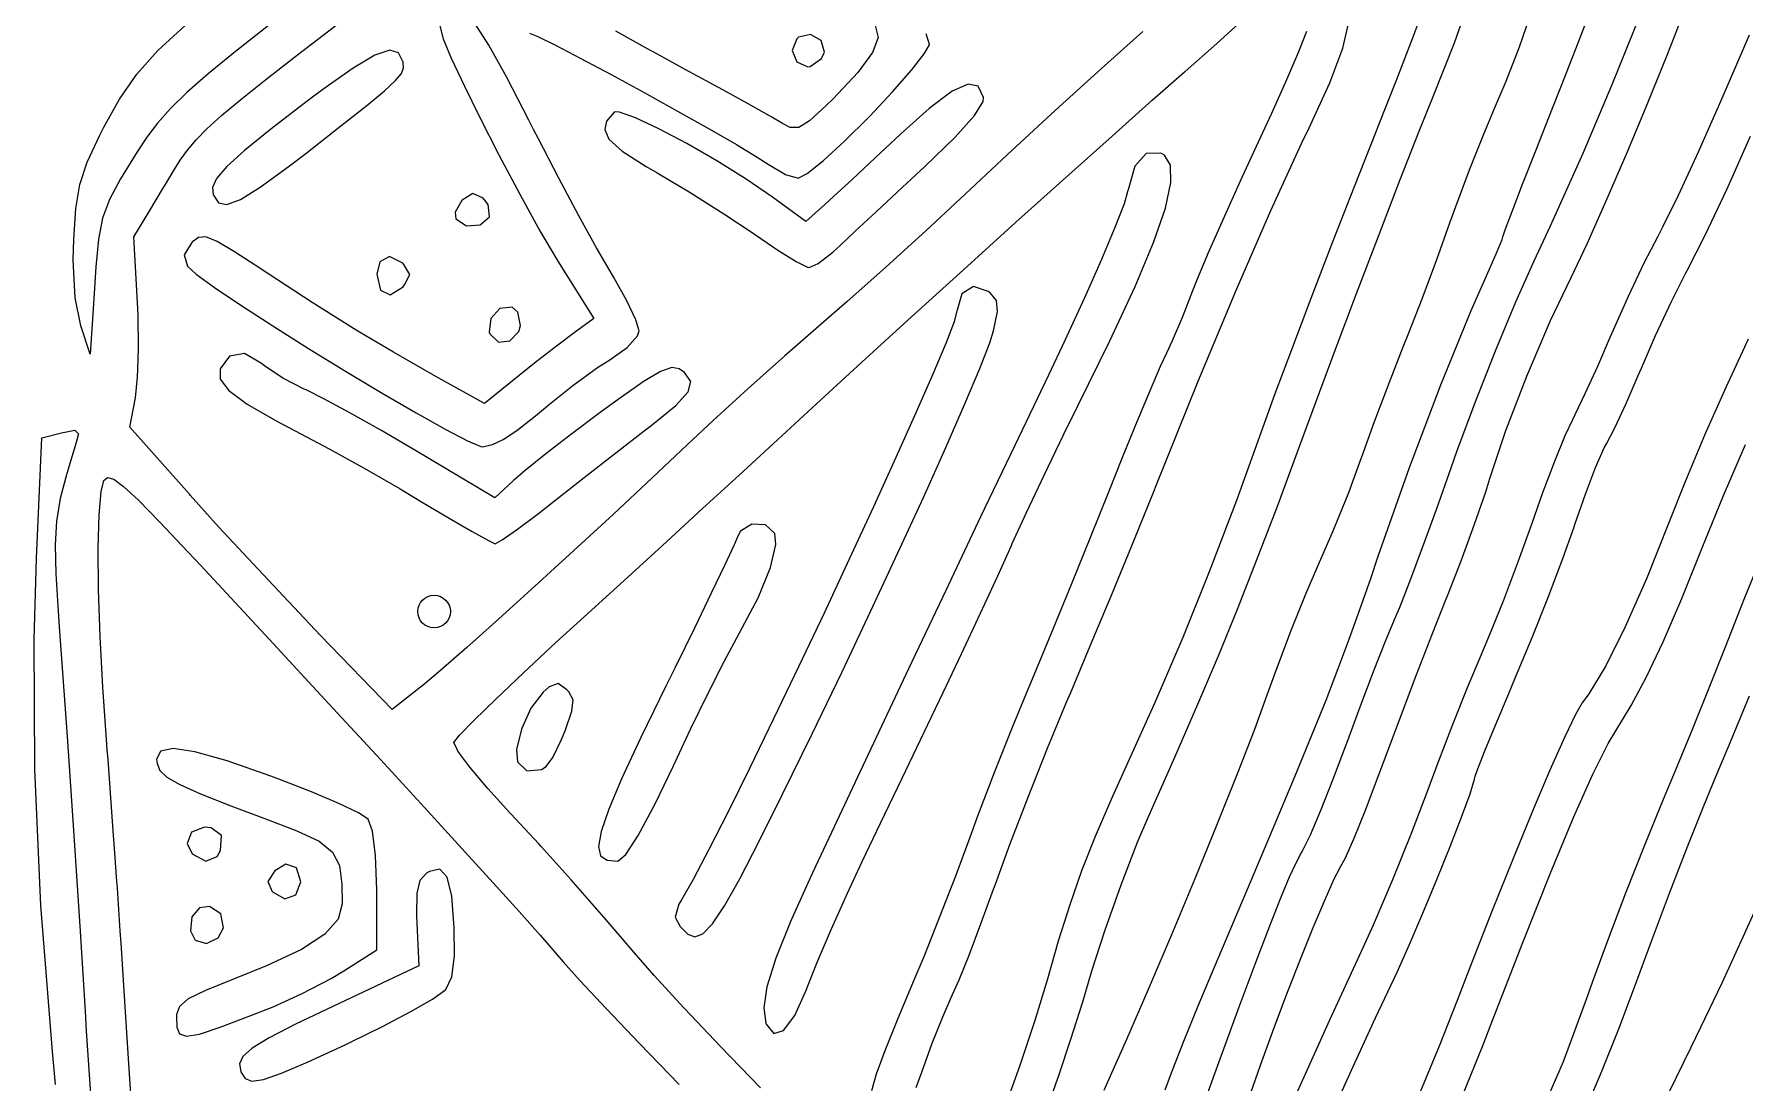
# Model space of a CAD drawing. Header units: inches. Extents: x -2.16 to 7.19, y -6.87 to -1.22.
# Drawn here: x 3.186 to 3.805, y -4.172 to -3.792 of the extents above; entities that cross this region are included whole.
import ezdxf

# ---------------------------------------------------------------- set-up
doc = ezdxf.new("R2010")
doc.units = ezdxf.units.IN
doc.header["$MEASUREMENT"] = 0
doc.layers.add('Front', color=13, linetype='CONTINUOUS', true_color=0xc83434)

msp = doc.modelspace()

# ---------------------------------------------------------------- linework, layer by layer
at = {"layer": 'Front', "linetype": 'CONTINUOUS'}
for p, q in [((3.7799, -3.7928), (3.78923, -3.76861)), ((3.69035, -3.77933), (3.68524, -3.79297)), ((3.70026, -3.79506), (3.70573, -3.77964)), ((3.74509, -3.79504), (3.75049, -3.78097)), ((3.27158, -3.78834), (3.25908, -3.79819)), ((3.2816, -3.79935), (3.29604, -3.78823)), ((3.35087, -3.7959), (3.34589, -3.7881)), ((3.61426, -3.79525), (3.6278, -3.78301)), ((3.65992, -3.79695), (3.66211, -3.78759)), ((3.72742, -3.78578), (3.7237, -3.79665)), ((3.76735, -3.78519), (3.75726, -3.8103)), ((3.23109, -3.79778), (3.24087, -3.78873)), ((3.33303, -3.78893), (3.33433, -3.79354)), ((3.33433, -3.79354), (3.33725, -3.80057)), ((3.36557, -3.79155), (3.36853, -3.79271)), ((3.36853, -3.79271), (3.375, -3.79591)), ((3.40938, -3.7978), (3.39677, -3.79082)), ((3.46225, -3.79355), (3.46065, -3.7978)), ((3.4629, -3.79299), (3.46225, -3.79355)), ((3.46728, -3.79203), (3.4629, -3.79299)), ((3.47114, -3.79418), (3.46728, -3.79203)), ((3.47229, -3.79839), (3.47114, -3.79418)), ((3.49168, -3.79306), (3.4897, -3.79857)), ((3.49065, -3.78875), (3.49168, -3.79306)), ((3.51025, -3.79562), (3.50908, -3.79178)), ((3.58757, -3.79094), (3.57254, -3.80438)), ((3.64673, -3.79088), (3.64387, -3.79826)), ((3.68524, -3.79297), (3.6792, -3.80864)), ((3.77729, -3.79949), (3.7799, -3.7928)), ((3.80692, -3.79224), (3.79706, -3.81516)), ((3.22346, -3.8064), (3.23109, -3.79778)), ((3.25908, -3.79819), (3.24922, -3.80629)), ((3.27006, -3.80835), (3.2816, -3.79935)), ((3.30962, -3.79948), (3.30169, -3.80417)), ((3.31496, -3.7977), (3.30962, -3.79948)), ((3.31819, -3.79863), (3.31496, -3.7977)), ((3.31976, -3.80208), (3.31819, -3.79863)), ((3.33725, -3.80057), (3.34203, -3.81075)), ((3.35723, -3.80741), (3.35087, -3.7959)), ((3.375, -3.79591), (3.38413, -3.80068)), ((3.38413, -3.80068), (3.39509, -3.80655)), ((3.41032, -3.79832), (3.40938, -3.7978)), ((3.42323, -3.80537), (3.41032, -3.79832)), ((3.46065, -3.7978), (3.46234, -3.8019)), ((3.46709, -3.80358), (3.47127, -3.8007)), ((3.47127, -3.8007), (3.47229, -3.79839)), ((3.4897, -3.79857), (3.48438, -3.8058)), ((3.50373, -3.80497), (3.50839, -3.79901)), ((3.50839, -3.79901), (3.51025, -3.79572)), ((3.51025, -3.79572), (3.51025, -3.79562)), ((3.60283, -3.80536), (3.61426, -3.79525)), ((3.64387, -3.79826), (3.63955, -3.80846)), ((3.65515, -3.80953), (3.65992, -3.79695)), ((3.69257, -3.81452), (3.70026, -3.79506)), ((3.7237, -3.79665), (3.71891, -3.80903)), ((3.739, -3.81051), (3.74509, -3.79504)), ((3.77033, -3.81676), (3.77729, -3.79949)), ((3.21719, -3.8154), (3.22346, -3.8064)), ((3.24922, -3.80629), (3.24155, -3.81304)), ((3.30169, -3.80417), (3.29072, -3.81195)), ((3.31705, -3.80872), (3.31916, -3.8061)), ((3.31916, -3.8061), (3.3199, -3.80411)), ((3.31979, -3.80224), (3.31976, -3.80208)), ((3.3199, -3.80411), (3.31979, -3.80224)), ((3.39509, -3.80655), (3.40703, -3.81307)), ((3.43548, -3.8121), (3.42323, -3.80537)), ((3.46234, -3.8019), (3.46627, -3.80367)), ((3.46627, -3.80367), (3.46709, -3.80358)), ((3.48438, -3.8058), (3.4754, -3.8153)), ((3.49692, -3.81278), (3.50373, -3.80497)), ((3.57254, -3.80438), (3.55594, -3.81948)), ((3.59094, -3.81581), (3.60262, -3.80554)), ((3.60262, -3.80554), (3.60283, -3.80536)), ((3.24155, -3.81304), (3.23559, -3.81884)), ((3.26102, -3.81558), (3.27006, -3.80835)), ((3.29072, -3.81195), (3.28504, -3.81622)), ((3.30665, -3.81774), (3.31305, -3.81243)), ((3.31305, -3.81243), (3.31705, -3.80872)), ((3.34203, -3.81075), (3.34732, -3.82155)), ((3.3653, -3.82305), (3.35723, -3.80741)), ((3.40703, -3.81307), (3.41913, -3.81977)), ((3.44575, -3.81779), (3.43548, -3.8121)), ((3.48865, -3.82163), (3.49692, -3.81278)), ((3.51851, -3.8126), (3.51024, -3.81881)), ((3.52429, -3.80997), (3.51851, -3.8126)), ((3.52794, -3.81077), (3.52429, -3.80997)), ((3.52981, -3.81485), (3.52794, -3.81077)), ((3.63955, -3.80846), (3.63412, -3.82064)), ((3.6477, -3.82579), (3.65515, -3.80953)), ((3.6792, -3.80864), (3.67247, -3.82569)), ((3.71891, -3.80903), (3.71492, -3.81839)), ((3.73553, -3.81928), (3.739, -3.81051)), ((3.75726, -3.8103), (3.7467, -3.83506)), ((3.2115, -3.82561), (3.21719, -3.8154)), ((3.23559, -3.81884), (3.23089, -3.82411)), ((3.25408, -3.82139), (3.26102, -3.81558)), ((3.28504, -3.81622), (3.2719, -3.82635)), ((3.29732, -3.82512), (3.30665, -3.81774)), ((3.45324, -3.82198), (3.44575, -3.81779)), ((3.4729, -3.81774), (3.4669, -3.82328)), ((3.4754, -3.8153), (3.4729, -3.81774)), ((3.51024, -3.81881), (3.49977, -3.82817)), ((3.5266, -3.82134), (3.52968, -3.81623)), ((3.52968, -3.81623), (3.52981, -3.81485)), ((3.55594, -3.81948), (3.53844, -3.83564)), ((3.57636, -3.82879), (3.59094, -3.81581)), ((3.68756, -3.827), (3.69257, -3.81452)), ((3.71492, -3.81839), (3.71064, -3.82844)), ((3.72982, -3.83376), (3.73553, -3.81928)), ((3.76278, -3.83481), (3.77033, -3.81676)), ((3.79706, -3.81516), (3.78845, -3.83464)), ((3.21008, -3.82842), (3.2115, -3.82561)), ((3.23089, -3.82411), (3.22699, -3.82925)), ((3.24882, -3.82613), (3.25408, -3.82139)), ((3.28455, -3.83506), (3.29732, -3.82512)), ((3.34732, -3.82155), (3.35442, -3.83554)), ((3.36703, -3.82642), (3.3653, -3.82305)), ((3.39337, -3.82335), (3.39275, -3.82642)), ((3.39627, -3.82004), (3.39337, -3.82335)), ((3.39811, -3.82013), (3.39627, -3.82004)), ((3.40389, -3.82218), (3.39811, -3.82013)), ((3.41232, -3.82615), (3.40389, -3.82218)), ((3.41913, -3.81977), (3.43054, -3.82621)), ((3.45713, -3.82424), (3.45324, -3.82198)), ((3.45989, -3.82569), (3.45713, -3.82424)), ((3.46301, -3.82574), (3.45989, -3.82569)), ((3.4669, -3.82328), (3.46301, -3.82574)), ((3.47957, -3.83067), (3.48815, -3.82215)), ((3.48815, -3.82215), (3.48865, -3.82163)), ((3.51961, -3.82917), (3.5266, -3.82134)), ((3.63412, -3.82064), (3.62929, -3.83106)), ((3.64496, -3.83151), (3.6477, -3.82579)), ((3.67247, -3.82569), (3.67171, -3.82761)), ((3.2055, -3.83824), (3.21008, -3.82842)), ((3.22699, -3.82925), (3.22351, -3.83453)), ((3.24177, -3.83386), (3.24485, -3.83017)), ((3.24485, -3.83017), (3.24882, -3.82613)), ((3.2719, -3.82635), (3.26238, -3.83407)), ((3.36876, -3.82981), (3.36703, -3.82642)), ((3.37618, -3.84406), (3.36876, -3.82981)), ((3.39275, -3.82642), (3.39424, -3.82995)), ((3.39424, -3.82995), (3.39905, -3.83428)), ((3.42245, -3.83152), (3.41232, -3.82615)), ((3.43332, -3.83779), (3.42245, -3.83152)), ((3.43054, -3.82621), (3.44044, -3.8319)), ((3.44044, -3.8319), (3.44797, -3.83641)), ((3.47193, -3.83763), (3.47957, -3.83067)), ((3.49977, -3.82817), (3.49068, -3.83666)), ((3.50861, -3.83982), (3.51961, -3.82917)), ((3.5596, -3.84379), (3.57636, -3.82879)), ((3.62929, -3.83106), (3.62274, -3.84518)), ((3.63384, -3.85575), (3.64496, -3.83151)), ((3.67171, -3.82761), (3.66397, -3.84714)), ((3.6807, -3.84448), (3.68756, -3.827)), ((3.71064, -3.82844), (3.70561, -3.84114)), ((3.79883, -3.84817), (3.80746, -3.82885)), ((3.20278, -3.8464), (3.2055, -3.83824)), ((3.22351, -3.83453), (3.21751, -3.84429)), ((3.23663, -3.84159), (3.23916, -3.83755)), ((3.23916, -3.83755), (3.24177, -3.83386)), ((3.26238, -3.83407), (3.25601, -3.83984)), ((3.27823, -3.83992), (3.28455, -3.83506)), ((3.35442, -3.83554), (3.36203, -3.84989)), ((3.39905, -3.83428), (3.40776, -3.83987)), ((3.444, -3.84444), (3.43332, -3.83779)), ((3.44797, -3.83641), (3.45232, -3.83925)), ((3.46604, -3.84233), (3.47193, -3.83763)), ((3.49068, -3.83666), (3.48226, -3.84448)), ((3.53844, -3.83564), (3.52145, -3.85155)), ((3.5887, -3.83513), (3.58462, -3.83974)), ((3.59397, -3.83494), (3.5887, -3.83513)), ((3.59531, -3.83566), (3.59397, -3.83494)), ((3.59755, -3.83931), (3.59531, -3.83566)), ((3.72493, -3.84627), (3.72982, -3.83376)), ((3.7467, -3.83506), (3.73487, -3.8614)), ((3.75523, -3.85227), (3.76278, -3.83481)), ((3.78845, -3.83464), (3.78124, -3.85031)), ((3.21751, -3.84429), (3.21351, -3.85175)), ((3.23377, -3.84634), (3.23663, -3.84159)), ((3.25232, -3.84413), (3.25084, -3.84741)), ((3.25601, -3.83984), (3.25232, -3.84413)), ((3.26811, -3.84729), (3.27823, -3.83992)), ((3.38344, -3.85765), (3.37618, -3.84406)), ((3.40776, -3.83987), (3.41169, -3.84213)), ((3.41169, -3.84213), (3.42331, -3.84899)), ((3.45353, -3.85095), (3.444, -3.84444)), ((3.45232, -3.83925), (3.45247, -3.83937)), ((3.45247, -3.83937), (3.45816, -3.84277)), ((3.45816, -3.84277), (3.46273, -3.84405)), ((3.46273, -3.84405), (3.46604, -3.84233)), ((3.50044, -3.84742), (3.50861, -3.83982)), ((3.54142, -3.86016), (3.5596, -3.84379)), ((3.58462, -3.83974), (3.58218, -3.84823)), ((3.59769, -3.84563), (3.59755, -3.83931)), ((3.70561, -3.84114), (3.70064, -3.8544)), ((3.20134, -3.85503), (3.20278, -3.8464)), ((3.22775, -3.85632), (3.23313, -3.84741)), ((3.23313, -3.84741), (3.23377, -3.84634)), ((3.25084, -3.84741), (3.2511, -3.85014)), ((3.2511, -3.85014), (3.25112, -3.8502)), ((3.25112, -3.8502), (3.25298, -3.85295)), ((3.26091, -3.85175), (3.26811, -3.84729)), ((3.34501, -3.84961), (3.34121, -3.85202)), ((3.34873, -3.85132), (3.34501, -3.84961)), ((3.36203, -3.84989), (3.36932, -3.86307)), ((3.42331, -3.84899), (3.43591, -3.85692)), ((3.48226, -3.84448), (3.47558, -3.85064)), ((3.49117, -3.85607), (3.50044, -3.84742)), ((3.58214, -3.84856), (3.58072, -3.85338)), ((3.58218, -3.84823), (3.58214, -3.84856)), ((3.59566, -3.85488), (3.59769, -3.84563)), ((3.62274, -3.84518), (3.61653, -3.85891)), ((3.66397, -3.84714), (3.65602, -3.86752)), ((3.67299, -3.86447), (3.6807, -3.84448)), ((3.72112, -3.85615), (3.72493, -3.84627)), ((3.78124, -3.85031), (3.7756, -3.86182)), ((3.79105, -3.8647), (3.79883, -3.84817)), ((3.20061, -3.86626), (3.20134, -3.85503)), ((3.21351, -3.85175), (3.21102, -3.8585)), ((3.22233, -3.8653), (3.22775, -3.85632)), ((3.25298, -3.85295), (3.25605, -3.85356)), ((3.25605, -3.85356), (3.26091, -3.85175)), ((3.34108, -3.85215), (3.33864, -3.85632)), ((3.33864, -3.85632), (3.33886, -3.85881)), ((3.34121, -3.85202), (3.34108, -3.85215)), ((3.35055, -3.85361), (3.34873, -3.85132)), ((3.35109, -3.85798), (3.35055, -3.85361)), ((3.46556, -3.85969), (3.45353, -3.85095)), ((3.47228, -3.85365), (3.46556, -3.85969)), ((3.47558, -3.85064), (3.47228, -3.85365)), ((3.48332, -3.86342), (3.49117, -3.85607)), ((3.52145, -3.85155), (3.50898, -3.86312)), ((3.58072, -3.85338), (3.57741, -3.86195)), ((3.59136, -3.86733), (3.59566, -3.85488)), ((3.62139, -3.88438), (3.63384, -3.85575)), ((3.70064, -3.8544), (3.69854, -3.8603)), ((3.71864, -3.86272), (3.72112, -3.85615)), ((3.74827, -3.86779), (3.75523, -3.85227)), ((3.21102, -3.8585), (3.20955, -3.86612)), ((3.33886, -3.85881), (3.34274, -3.86127)), ((3.34274, -3.86127), (3.34773, -3.86094)), ((3.34773, -3.86094), (3.35108, -3.858)), ((3.35108, -3.858), (3.35109, -3.85798)), ((3.38984, -3.86931), (3.38344, -3.85765)), ((3.43591, -3.85692), (3.44686, -3.86426)), ((3.52256, -3.87721), (3.54142, -3.86016)), ((3.57741, -3.86195), (3.57252, -3.87355)), ((3.61653, -3.85891), (3.61117, -3.87111)), ((3.69854, -3.8603), (3.69375, -3.87362)), ((3.71775, -3.86531), (3.71864, -3.86272)), ((3.73487, -3.8614), (3.72899, -3.87413)), ((3.7756, -3.86182), (3.77384, -3.86515)), ((3.20044, -3.87357), (3.20061, -3.86626)), ((3.20955, -3.86612), (3.20858, -3.8762)), ((3.22269, -3.87177), (3.22233, -3.8653)), ((3.24333, -3.8674), (3.24054, -3.87177)), ((3.24359, -3.86714), (3.24333, -3.8674)), ((3.24579, -3.86553), (3.24359, -3.86714)), ((3.24844, -3.86535), (3.24579, -3.86553)), ((3.25246, -3.86695), (3.24844, -3.86535)), ((3.25877, -3.87068), (3.25246, -3.86695)), ((3.36932, -3.86307), (3.37545, -3.87355)), ((3.44686, -3.86426), (3.44731, -3.86458)), ((3.44731, -3.86458), (3.4554, -3.87007)), ((3.47529, -3.87089), (3.47802, -3.86842)), ((3.47802, -3.86842), (3.48332, -3.86342)), ((3.50898, -3.86312), (3.49464, -3.87613)), ((3.58471, -3.88325), (3.59136, -3.86733)), ((3.65602, -3.86752), (3.64831, -3.88758)), ((3.66487, -3.8858), (3.67299, -3.86447)), ((3.71578, -3.87066), (3.71752, -3.86622)), ((3.71752, -3.86622), (3.71775, -3.86531)), ((3.74247, -3.87999), (3.74827, -3.86779)), ((3.77384, -3.86515), (3.76885, -3.87485)), ((3.78451, -3.87747), (3.79105, -3.8647)), ((3.20111, -3.8874), (3.20044, -3.87357)), ((3.22367, -3.88905), (3.22269, -3.87177)), ((3.24054, -3.87177), (3.24178, -3.8759)), ((3.26828, -3.87689), (3.25877, -3.87068)), ((3.31134, -3.87438), (3.31025, -3.87878)), ((3.31491, -3.87242), (3.31134, -3.87438)), ((3.31965, -3.87488), (3.31491, -3.87242)), ((3.32003, -3.87526), (3.31965, -3.87488)), ((3.32222, -3.87893), (3.32003, -3.87526)), ((3.37545, -3.87355), (3.37641, -3.8751)), ((3.37641, -3.8751), (3.38881, -3.89491)), ((3.39472, -3.87776), (3.38984, -3.86931)), ((3.4554, -3.87007), (3.46208, -3.87422)), ((3.46208, -3.87422), (3.46621, -3.87632)), ((3.46675, -3.87645), (3.47006, -3.87491)), ((3.47006, -3.87491), (3.47529, -3.87089)), ((3.57252, -3.87355), (3.56637, -3.88744)), ((3.61117, -3.87111), (3.60715, -3.88066)), ((3.69375, -3.87362), (3.68843, -3.88792)), ((3.71289, -3.8772), (3.71578, -3.87066)), ((3.72899, -3.87413), (3.7224, -3.88898)), ((3.76885, -3.87485), (3.7631, -3.88691)), ((3.20858, -3.8762), (3.20805, -3.88405)), ((3.24178, -3.8759), (3.2449, -3.87877)), ((3.2449, -3.87877), (3.25159, -3.88365)), ((3.26955, -3.87773), (3.26828, -3.87689)), ((3.27115, -3.87878), (3.26955, -3.87773)), ((3.28687, -3.88905), (3.27115, -3.87878)), ((3.31025, -3.87878), (3.31162, -3.88466)), ((3.32036, -3.88267), (3.32222, -3.87893)), ((3.39605, -3.88), (3.39472, -3.87776)), ((3.40074, -3.88848), (3.39605, -3.88)), ((3.46621, -3.87632), (3.46675, -3.87645)), ((3.49464, -3.87613), (3.48037, -3.88884)), ((3.50377, -3.89427), (3.52256, -3.87721)), ((3.60715, -3.88066), (3.6055, -3.88488)), ((3.70633, -3.89202), (3.71289, -3.8772)), ((3.73508, -3.89565), (3.74247, -3.87999)), ((3.7788, -3.88869), (3.78407, -3.87829)), ((3.78407, -3.87829), (3.78451, -3.87747)), ((3.20311, -3.89756), (3.20111, -3.8874)), ((3.20805, -3.88405), (3.2065, -3.9078)), ((3.25159, -3.88365), (3.2611, -3.89007)), ((3.31162, -3.88466), (3.3151, -3.8863)), ((3.3151, -3.8863), (3.31976, -3.88336)), ((3.31976, -3.88336), (3.32036, -3.88267)), ((3.52202, -3.88588), (3.52026, -3.89186)), ((3.5262, -3.88334), (3.52202, -3.88588)), ((3.53157, -3.88504), (3.5262, -3.88334)), ((3.53223, -3.88553), (3.53157, -3.88504)), ((3.53461, -3.88831), (3.53223, -3.88553)), ((3.56637, -3.88744), (3.55927, -3.90289)), ((3.57562, -3.9029), (3.58471, -3.88325)), ((3.6055, -3.88488), (3.60188, -3.89423)), ((3.60757, -3.91752), (3.62139, -3.88438)), ((3.64831, -3.88758), (3.64126, -3.90617)), ((3.65679, -3.90729), (3.66487, -3.8858)), ((3.7631, -3.88691), (3.75767, -3.89906)), ((3.22389, -3.89377), (3.22367, -3.88905)), ((3.22406, -3.90561), (3.22389, -3.89377)), ((3.2611, -3.89007), (3.27268, -3.89756)), ((3.3019, -3.8985), (3.28687, -3.88905)), ((3.35485, -3.89121), (3.35157, -3.89482)), ((3.35932, -3.89076), (3.35485, -3.89121)), ((3.36136, -3.89263), (3.35932, -3.89076)), ((3.36226, -3.89746), (3.36136, -3.89263)), ((3.40402, -3.89539), (3.40074, -3.88848)), ((3.48037, -3.88884), (3.47013, -3.89777)), ((3.52025, -3.89215), (3.51919, -3.89606)), ((3.52026, -3.89186), (3.52025, -3.89215)), ((3.53349, -3.89937), (3.53496, -3.89234)), ((3.53496, -3.89234), (3.53461, -3.88831)), ((3.68843, -3.88792), (3.68344, -3.90083)), ((3.69534, -3.91887), (3.70633, -3.89202)), ((3.7224, -3.88898), (3.71504, -3.90669)), ((3.77303, -3.90103), (3.7788, -3.88869)), ((3.2065, -3.9078), (3.20311, -3.89756)), ((3.27268, -3.89756), (3.28556, -3.90568)), ((3.30401, -3.89976), (3.3019, -3.8985)), ((3.31626, -3.9071), (3.30401, -3.89976)), ((3.35157, -3.89482), (3.351, -3.89976)), ((3.351, -3.89976), (3.35122, -3.90045)), ((3.35841, -3.90297), (3.36165, -3.89958)), ((3.36165, -3.89958), (3.36226, -3.89746)), ((3.38165, -3.9001), (3.37579, -3.90452)), ((3.38881, -3.89491), (3.38165, -3.9001)), ((3.40525, -3.89939), (3.40402, -3.89539)), ((3.40465, -3.90113), (3.40525, -3.89939)), ((3.47013, -3.89777), (3.45794, -3.90842)), ((3.4858, -3.91067), (3.50377, -3.89427)), ((3.51919, -3.89606), (3.51619, -3.90388)), ((3.5321, -3.90373), (3.53349, -3.89937)), ((3.60188, -3.89423), (3.59818, -3.90293)), ((3.72649, -3.91573), (3.73508, -3.89565)), ((3.75767, -3.89906), (3.75661, -3.90155)), ((3.22382, -3.91313), (3.22406, -3.90561)), ((3.28556, -3.90568), (3.29899, -3.91394)), ((3.35122, -3.90045), (3.35428, -3.90343)), ((3.35428, -3.90343), (3.35841, -3.90297)), ((3.37579, -3.90452), (3.368, -3.91059)), ((3.39463, -3.90981), (3.40083, -3.90538)), ((3.40083, -3.90538), (3.40465, -3.90113)), ((3.51619, -3.90388), (3.5115, -3.91507)), ((3.5285, -3.91301), (3.5321, -3.90373)), ((3.55927, -3.90289), (3.55335, -3.91539)), ((3.564, -3.92655), (3.57562, -3.9029)), ((3.59818, -3.90293), (3.59606, -3.90738)), ((3.64126, -3.90617), (3.63533, -3.92214)), ((3.68165, -3.9053), (3.67663, -3.91801)), ((3.68344, -3.90083), (3.68165, -3.9053)), ((3.75661, -3.90155), (3.75202, -3.9122)), ((3.76794, -3.9128), (3.77303, -3.90103)), ((3.80525, -3.9053), (3.79847, -3.91985)), ((3.80664, -3.90241), (3.80525, -3.9053)), ((3.25695, -3.90852), (3.25353, -3.91313)), ((3.26238, -3.90758), (3.25695, -3.90852)), ((3.26854, -3.91111), (3.26238, -3.90758)), ((3.26962, -3.91205), (3.26854, -3.91111)), ((3.27626, -3.91653), (3.26962, -3.91205)), ((3.3316, -3.91585), (3.31626, -3.9071)), ((3.368, -3.91059), (3.36185, -3.9155)), ((3.3902, -3.91262), (3.39463, -3.90981)), ((3.45794, -3.90842), (3.44468, -3.92026)), ((3.46937, -3.92573), (3.4858, -3.91067)), ((3.59382, -3.91224), (3.59013, -3.92083)), ((3.59606, -3.90738), (3.59382, -3.91224)), ((3.64919, -3.9278), (3.65679, -3.90729)), ((3.71504, -3.90669), (3.70766, -3.92539)), ((3.75202, -3.9122), (3.74753, -3.92215)), ((3.22295, -3.92354), (3.22373, -3.91614)), ((3.22373, -3.91614), (3.22382, -3.91313)), ((3.25353, -3.91313), (3.25357, -3.91679)), ((3.25357, -3.91679), (3.25671, -3.92094)), ((3.28404, -3.92046), (3.27626, -3.91653)), ((3.29899, -3.91394), (3.31222, -3.92189)), ((3.3492, -3.9257), (3.3316, -3.91585)), ((3.36185, -3.9155), (3.3492, -3.9257)), ((3.38117, -3.9191), (3.3902, -3.91262)), ((3.40669, -3.9178), (3.39759, -3.92415)), ((3.41297, -3.91409), (3.40669, -3.9178)), ((3.41709, -3.91265), (3.41297, -3.91409)), ((3.4197, -3.91313), (3.41709, -3.91265)), ((3.42163, -3.91448), (3.4197, -3.91313)), ((3.42396, -3.91765), (3.42163, -3.91448)), ((3.42302, -3.92138), (3.42396, -3.91765)), ((3.5115, -3.91507), (3.5054, -3.92904)), ((3.52312, -3.92581), (3.5285, -3.91301)), ((3.55335, -3.91539), (3.54107, -3.94105)), ((3.59232, -3.9553), (3.60757, -3.91752)), ((3.67663, -3.91801), (3.67125, -3.93228)), ((3.7189, -3.93543), (3.72649, -3.91573)), ((3.76243, -3.92562), (3.76683, -3.91547)), ((3.76683, -3.91547), (3.76794, -3.9128)), ((3.22088, -3.93428), (3.22295, -3.92354)), ((3.25671, -3.92094), (3.26339, -3.92591)), ((3.2847, -3.92074), (3.28404, -3.92046)), ((3.29115, -3.92393), (3.2847, -3.92074)), ((3.30053, -3.929), (3.29115, -3.92393)), ((3.31222, -3.92189), (3.32448, -3.92906)), ((3.37275, -3.92591), (3.38117, -3.9191)), ((3.39759, -3.92415), (3.3911, -3.92892)), ((3.41847, -3.92637), (3.42302, -3.92138)), ((3.44468, -3.92026), (3.43205, -3.93177)), ((3.59013, -3.92083), (3.58538, -3.93224)), ((3.63533, -3.92214), (3.63191, -3.93161)), ((3.684, -3.94887), (3.69534, -3.91887)), ((3.74753, -3.92215), (3.7439, -3.92974)), ((3.79847, -3.91985), (3.79095, -3.93692)), ((3.26339, -3.92591), (3.27404, -3.93207)), ((3.31169, -3.9353), (3.30053, -3.929)), ((3.32448, -3.92906), (3.33502, -3.93499)), ((3.36091, -3.93544), (3.36771, -3.93017)), ((3.36771, -3.93017), (3.37275, -3.92591)), ((3.3911, -3.92892), (3.38084, -3.93666)), ((3.41, -3.9333), (3.41847, -3.92637)), ((3.45525, -3.93879), (3.46937, -3.92573)), ((3.5054, -3.92904), (3.49815, -3.94524)), ((3.51623, -3.94157), (3.52312, -3.92581)), ((3.5588, -3.93705), (3.564, -3.92655)), ((3.64437, -3.94089), (3.64919, -3.9278)), ((3.70766, -3.92539), (3.70103, -3.94318)), ((3.7439, -3.92974), (3.74296, -3.93155)), ((3.75833, -3.93445), (3.76243, -3.92562)), ((3.189, -3.93814), (3.19613, -3.93624)), ((3.19613, -3.93624), (3.20101, -3.93529)), ((3.20101, -3.93529), (3.20229, -3.93667)), ((3.20229, -3.93667), (3.20153, -3.93982)), ((3.24244, -3.95852), (3.22088, -3.93428)), ((3.27404, -3.93207), (3.28275, -3.9366)), ((3.28275, -3.9366), (3.29305, -3.94204)), ((3.32347, -3.9422), (3.31169, -3.9353)), ((3.33502, -3.93499), (3.34309, -3.93922)), ((3.35604, -3.93866), (3.36091, -3.93544)), ((3.38084, -3.93666), (3.37144, -3.94393)), ((3.39682, -3.94351), (3.40703, -3.93558)), ((3.40703, -3.93558), (3.41, -3.9333)), ((3.43205, -3.93177), (3.42275, -3.94046)), ((3.55187, -3.95141), (3.5588, -3.93705)), ((3.58538, -3.93224), (3.57996, -3.94554)), ((3.63191, -3.93161), (3.62136, -3.96082)), ((3.67125, -3.93228), (3.66665, -3.94506)), ((3.71311, -3.9528), (3.7189, -3.93543)), ((3.74296, -3.93155), (3.74027, -3.9374)), ((3.7553, -3.9403), (3.75833, -3.93445)), ((3.79095, -3.93692), (3.78363, -3.95432)), ((3.18714, -3.98172), (3.189, -3.93814)), ((3.20153, -3.93982), (3.19808, -3.95106)), ((3.29305, -3.94204), (3.30568, -3.94907)), ((3.35294, -3.9598), (3.32347, -3.9422)), ((3.34309, -3.93922), (3.34793, -3.94127)), ((3.34793, -3.94127), (3.34854, -3.9414)), ((3.34854, -3.9414), (3.35213, -3.94045)), ((3.35213, -3.94045), (3.35604, -3.93866)), ((3.42275, -3.94046), (3.40983, -3.95266)), ((3.44143, -3.95157), (3.45227, -3.94156)), ((3.45227, -3.94156), (3.45525, -3.93879)), ((3.50808, -3.95973), (3.51623, -3.94157)), ((3.54107, -3.94105), (3.52881, -3.96675)), ((3.63607, -3.9632), (3.64437, -3.94089)), ((3.70103, -3.94318), (3.69892, -3.94913)), ((3.74027, -3.9374), (3.73651, -3.94667)), ((3.75138, -3.94878), (3.75452, -3.94174)), ((3.75452, -3.94174), (3.7553, -3.9403)), ((3.79769, -3.95896), (3.80558, -3.94048)), ((3.30568, -3.94907), (3.31875, -3.95661)), ((3.37144, -3.94393), (3.36398, -3.94989)), ((3.38535, -3.95247), (3.39682, -3.94351)), ((3.49815, -3.94524), (3.49001, -3.9631)), ((3.57996, -3.94554), (3.57505, -3.9578)), ((3.66657, -3.9453), (3.66189, -3.95797)), ((3.66665, -3.94506), (3.66657, -3.9453)), ((3.67272, -3.98097), (3.684, -3.94887)), ((3.69892, -3.94913), (3.69374, -3.9638)), ((3.73651, -3.94667), (3.73221, -3.95804)), ((3.74766, -3.95843), (3.75138, -3.94878)), ((3.19808, -3.95106), (3.19573, -3.96008)), ((3.2105, -3.9575), (3.21154, -3.95354)), ((3.21154, -3.95354), (3.21286, -3.9525)), ((3.21286, -3.9525), (3.21508, -3.95308)), ((3.21508, -3.95308), (3.21866, -3.95567)), ((3.21866, -3.95567), (3.22405, -3.96066)), ((3.35972, -3.95352), (3.35294, -3.9598)), ((3.36398, -3.94989), (3.35972, -3.95352)), ((3.3746, -3.96092), (3.38535, -3.95247)), ((3.40983, -3.95266), (3.39588, -3.96567)), ((3.4282, -3.96373), (3.44143, -3.95157)), ((3.54538, -3.96516), (3.55187, -3.95141)), ((3.59144, -3.95749), (3.59232, -3.9553)), ((3.71159, -3.95764), (3.71311, -3.9528)), ((3.78363, -3.95432), (3.77778, -3.96905)), ((3.19573, -3.96008), (3.19437, -3.96822)), ((3.20975, -3.96599), (3.2105, -3.9575)), ((3.22405, -3.96066), (3.23169, -3.96846)), ((3.24274, -3.95886), (3.24244, -3.95852)), ((3.25315, -3.97038), (3.24274, -3.95886)), ((3.31875, -3.95661), (3.3265, -3.96123)), ((3.3265, -3.96123), (3.33645, -3.96719)), ((3.3688, -3.96544), (3.3746, -3.96092)), ((3.4989, -3.97973), (3.50808, -3.95973)), ((3.57505, -3.9578), (3.56858, -3.97396)), ((3.58444, -3.97482), (3.59144, -3.95749)), ((3.62136, -3.96082), (3.61157, -3.98662)), ((3.66189, -3.95797), (3.65627, -3.97191)), ((3.70757, -3.96939), (3.71159, -3.95764)), ((3.73221, -3.95804), (3.72829, -3.96905)), ((3.744, -3.96905), (3.74766, -3.95843)), ((3.79102, -3.9753), (3.79769, -3.95896)), ((3.19437, -3.96822), (3.19387, -3.97684)), ((3.20945, -3.97806), (3.20975, -3.96599)), ((3.33645, -3.96719), (3.34482, -3.97206)), ((3.36121, -3.97115), (3.3688, -3.96544)), ((3.39588, -3.96567), (3.38156, -3.9789)), ((3.41357, -3.97714), (3.4282, -3.96373)), ((3.49001, -3.9631), (3.48125, -3.98206)), ((3.52881, -3.96675), (3.51618, -3.99336)), ((3.54026, -3.97639), (3.54538, -3.96516)), ((3.6287, -3.98255), (3.63607, -3.9632)), ((3.69374, -3.9638), (3.68862, -3.9779)), ((3.23169, -3.96846), (3.24204, -3.97946)), ((3.2655, -3.98377), (3.25315, -3.97038)), ((3.34482, -3.97206), (3.3507, -3.97532)), ((3.35569, -3.97504), (3.36121, -3.97115)), ((3.44111, -3.97342), (3.43961, -3.97687)), ((3.44191, -3.97191), (3.44111, -3.97342)), ((3.44603, -3.9694), (3.44191, -3.97191)), ((3.45096, -3.96962), (3.44603, -3.9694)), ((3.45431, -3.97269), (3.45096, -3.96962)), ((3.45466, -3.97669), (3.45431, -3.97269)), ((3.56858, -3.97396), (3.56171, -3.99092)), ((3.65627, -3.97191), (3.65098, -3.98405)), ((3.7027, -3.98262), (3.70757, -3.96939)), ((3.72829, -3.96905), (3.72335, -3.98281)), ((3.73952, -3.98179), (3.74345, -3.97071)), ((3.74345, -3.97071), (3.744, -3.96905)), ((3.77778, -3.96905), (3.76974, -3.98912)), ((3.19387, -3.97684), (3.1941, -3.98728)), ((3.20957, -3.99298), (3.20945, -3.97806)), ((3.24204, -3.97946), (3.24654, -3.98431)), ((3.3507, -3.97532), (3.35315, -3.97646)), ((3.35315, -3.97646), (3.35569, -3.97504)), ((3.38156, -3.9789), (3.36751, -3.99176)), ((3.39851, -3.9909), (3.41357, -3.97714)), ((3.43961, -3.97687), (3.43623, -3.98409)), ((3.45272, -3.98502), (3.45466, -3.97669)), ((3.48897, -4.00103), (3.4989, -3.97973)), ((3.53501, -3.98802), (3.53995, -3.9771)), ((3.53995, -3.9771), (3.54026, -3.97639)), ((3.57649, -3.99421), (3.58444, -3.97482)), ((3.68862, -3.9779), (3.68399, -3.99029)), ((3.78255, -3.99628), (3.79044, -3.97675)), ((3.79044, -3.97675), (3.79102, -3.9753)), ((3.18629, -4.01111), (3.18714, -3.98172)), ((3.24654, -3.98431), (3.2713, -4.01105)), ((3.27827, -3.9974), (3.2655, -3.98377)), ((3.43623, -3.98409), (3.43132, -3.99437)), ((3.44826, -3.99597), (3.45272, -3.98502)), ((3.48125, -3.98206), (3.47213, -4.00154)), ((3.61157, -3.98662), (3.60197, -4.01042)), ((3.62178, -4.00012), (3.6287, -3.98255)), ((3.65098, -3.98405), (3.64648, -3.99442)), ((3.66999, -3.98899), (3.67272, -3.98097)), ((3.69773, -3.9953), (3.7027, -3.98262)), ((3.72335, -3.98281), (3.71789, -3.99723)), ((3.7343, -3.99554), (3.73952, -3.98179)), ((3.81016, -3.98395), (3.8052, -3.99602)), ((3.1941, -3.98728), (3.19493, -4.00088)), ((3.21011, -4.00999), (3.20957, -3.99298)), ((3.36751, -3.99176), (3.35439, -4.00365)), ((3.384, -4.00411), (3.39851, -3.9909)), ((3.52872, -4.00163), (3.53501, -3.98802)), ((3.56171, -3.99092), (3.55507, -4.00715)), ((3.66607, -4.0003), (3.66999, -3.98899)), ((3.68399, -3.99029), (3.68026, -3.99984)), ((3.76974, -3.98912), (3.76206, -4.00653)), ((3.28993, -4.00963), (3.27827, -3.9974)), ((3.43132, -3.99437), (3.4252, -4.00701)), ((3.44157, -4.00875), (3.44826, -3.99597)), ((3.51618, -3.99336), (3.50276, -4.02173)), ((3.56851, -4.01344), (3.57649, -3.99421)), ((3.64648, -3.99442), (3.64118, -4.00761)), ((3.69232, -4.00892), (3.69727, -3.99643)), ((3.69727, -3.99643), (3.69773, -3.9953)), ((3.71789, -3.99723), (3.71266, -4.01033)), ((3.7284, -4.01039), (3.7343, -3.99554)), ((3.77581, -4.01195), (3.78255, -3.99628)), ((3.8052, -3.99602), (3.80257, -4.0028)), ((3.19493, -4.00088), (3.19534, -4.00655)), ((3.35439, -4.00365), (3.34283, -4.014)), ((3.3751, -4.01225), (3.384, -4.00411)), ((3.47213, -4.00154), (3.46292, -4.021)), ((3.47853, -4.02306), (3.48897, -4.00103)), ((3.52187, -4.01628), (3.52872, -4.00163)), ((3.61485, -4.01706), (3.62178, -4.00012)), ((3.66224, -4.01097), (3.66607, -4.0003)), ((3.6785, -4.00405), (3.67526, -4.01181)), ((3.68026, -3.99984), (3.6785, -4.00405)), ((3.80257, -4.0028), (3.79828, -4.01387)), ((3.18654, -4.05807), (3.18629, -4.01111)), ((3.19534, -4.00655), (3.19819, -4.04629)), ((3.21107, -4.02837), (3.21011, -4.00999)), ((3.2713, -4.01105), (3.2929, -4.0344)), ((3.31585, -4.03649), (3.28993, -4.00963)), ((3.4252, -4.00701), (3.41824, -4.02129)), ((3.43602, -4.01912), (3.44055, -4.01056)), ((3.44055, -4.01056), (3.44157, -4.00875)), ((3.55507, -4.00715), (3.54927, -4.02115)), ((3.60197, -4.01042), (3.59199, -4.03366)), ((3.64118, -4.00761), (3.63584, -4.0217)), ((3.65825, -4.02168), (3.66224, -4.01097)), ((3.68645, -4.02411), (3.69232, -4.00892)), ((3.71266, -4.01033), (3.7095, -4.0178)), ((3.72244, -4.02473), (3.7284, -4.01039)), ((3.76206, -4.00653), (3.75502, -4.02064)), ((3.34283, -4.014), (3.33349, -4.02221)), ((3.36338, -4.02314), (3.3751, -4.01225)), ((3.51521, -4.0303), (3.52187, -4.01628)), ((3.56141, -4.0303), (3.56851, -4.01344)), ((3.60744, -4.03454), (3.61485, -4.01706)), ((3.67526, -4.01181), (3.67091, -4.02283)), ((3.76985, -4.0246), (3.77581, -4.01195)), ((3.79828, -4.01387), (3.79262, -4.0281)), ((3.33349, -4.02221), (3.327, -4.02769)), ((3.35331, -4.0327), (3.36338, -4.02314)), ((3.41824, -4.02129), (3.41494, -4.02801)), ((3.43024, -4.03058), (3.43602, -4.01912)), ((3.46292, -4.021), (3.45388, -4.03986)), ((3.46783, -4.04528), (3.47853, -4.02306)), ((3.50276, -4.02173), (3.48814, -4.05273)), ((3.54927, -4.02115), (3.54648, -4.0278)), ((3.63584, -4.0217), (3.63238, -4.03132)), ((3.65383, -4.03305), (3.65825, -4.02168)), ((3.67091, -4.02283), (3.66603, -4.03565)), ((3.7095, -4.0178), (3.7049, -4.02868)), ((3.75502, -4.02064), (3.74894, -4.03085)), ((3.21244, -4.04737), (3.21107, -4.02837)), ((3.32612, -4.02839), (3.31585, -4.03649)), ((3.327, -4.02769), (3.32612, -4.02839)), ((3.37043, -4.03014), (3.36603, -4.03593)), ((3.37263, -4.02827), (3.37043, -4.03014)), ((3.37588, -4.02706), (3.37263, -4.02827)), ((3.37909, -4.02931), (3.37588, -4.02706)), ((3.3798, -4.03006), (3.37909, -4.02931)), ((3.38134, -4.03296), (3.3798, -4.03006)), ((3.41494, -4.02801), (3.40587, -4.04666)), ((3.54648, -4.0278), (3.54044, -4.04242)), ((3.68036, -4.04017), (3.68645, -4.02411)), ((3.7049, -4.02868), (3.69944, -4.04232)), ((3.71991, -4.03069), (3.72244, -4.02473)), ((3.76425, -4.03505), (3.76985, -4.0246)), ((3.79262, -4.0281), (3.78617, -4.04402)), ((3.2929, -4.0344), (3.31156, -4.05463)), ((3.34541, -4.04042), (3.35331, -4.0327)), ((3.36603, -4.03593), (3.36259, -4.04358)), ((3.38092, -4.0371), (3.38134, -4.03296)), ((3.42386, -4.04365), (3.43024, -4.03058)), ((3.50835, -4.04463), (3.51521, -4.0303)), ((3.55305, -4.05048), (3.5599, -4.03386)), ((3.5599, -4.03386), (3.56141, -4.0303)), ((3.59199, -4.03366), (3.58423, -4.05087)), ((3.59907, -4.05372), (3.60744, -4.03454)), ((3.63238, -4.03132), (3.62787, -4.04366)), ((3.64873, -4.04576), (3.65383, -4.03305)), ((3.66603, -4.03565), (3.66117, -4.04881)), ((3.71511, -4.04213), (3.71991, -4.03069)), ((3.74656, -4.03405), (3.74407, -4.0383)), ((3.74894, -4.03085), (3.74656, -4.03405)), ((3.75865, -4.04414), (3.76425, -4.03505)), ((3.80023, -4.04816), (3.80705, -4.03153)), ((3.34019, -4.04581), (3.34541, -4.04042)), ((3.37848, -4.04414), (3.38092, -4.0371)), ((3.45388, -4.03986), (3.44528, -4.05755)), ((3.54044, -4.04242), (3.53385, -4.05905)), ((3.67474, -4.0553), (3.68036, -4.04017)), ((3.69944, -4.04232), (3.6939, -4.05672)), ((3.71125, -4.05149), (3.71511, -4.04213)), ((3.74407, -4.0383), (3.74007, -4.04664)), ((3.19819, -4.04629), (3.20066, -4.08207)), ((3.21274, -4.05109), (3.21244, -4.04737)), ((3.33817, -4.04843), (3.33818, -4.04837)), ((3.33936, -4.051), (3.33817, -4.04843)), ((3.33818, -4.04837), (3.34019, -4.04581)), ((3.36259, -4.04358), (3.36085, -4.051)), ((3.37398, -4.05385), (3.37705, -4.04763)), ((3.37705, -4.04763), (3.37848, -4.04414)), ((3.40587, -4.04666), (3.39901, -4.06135)), ((3.41749, -4.05706), (3.42386, -4.04365)), ((3.45713, -4.06713), (3.46783, -4.04528)), ((3.50037, -4.06131), (3.50835, -4.04463)), ((3.62787, -4.04366), (3.62175, -4.05953)), ((3.64269, -4.06044), (3.64873, -4.04576)), ((3.74007, -4.04664), (3.73481, -4.05849)), ((3.75589, -4.04883), (3.75865, -4.04414)), ((3.78617, -4.04402), (3.77953, -4.06019)), ((3.79408, -4.0628), (3.80023, -4.04816)), ((3.213, -4.05454), (3.21274, -4.05109)), ((3.2138, -4.06495), (3.213, -4.05454)), ((3.23203, -4.05156), (3.2306, -4.05454)), ((3.2306, -4.05454), (3.23075, -4.05605)), ((3.23652, -4.05063), (3.23203, -4.05156)), ((3.24442, -4.05181), (3.23652, -4.05063)), ((3.2561, -4.05512), (3.24442, -4.05181)), ((3.31156, -4.05463), (3.32753, -4.07201)), ((3.33962, -4.05156), (3.33936, -4.051)), ((3.34392, -4.0574), (3.33962, -4.05156)), ((3.36085, -4.051), (3.3612, -4.0554)), ((3.3716, -4.05713), (3.37398, -4.05385)), ((3.48814, -4.05273), (3.47192, -4.0872)), ((3.54598, -4.06827), (3.55305, -4.05048)), ((3.58423, -4.05087), (3.5764, -4.0682)), ((3.58928, -4.07577), (3.59907, -4.05372)), ((3.66109, -4.04905), (3.65644, -4.06147)), ((3.66117, -4.04881), (3.66109, -4.04905)), ((3.70869, -4.05794), (3.71125, -4.05149)), ((3.75039, -4.0599), (3.75589, -4.04883)), ((3.18874, -4.10744), (3.18654, -4.05807)), ((3.23075, -4.05605), (3.23178, -4.05851)), ((3.23178, -4.05851), (3.23429, -4.06093)), ((3.23429, -4.06093), (3.23896, -4.06364)), ((3.27191, -4.06061), (3.2561, -4.05512)), ((3.27485, -4.0617), (3.27191, -4.06061)), ((3.35042, -4.06513), (3.34392, -4.0574)), ((3.3612, -4.0554), (3.36463, -4.05867)), ((3.36463, -4.05867), (3.36985, -4.05815)), ((3.36985, -4.05815), (3.3716, -4.05713)), ((3.41098, -4.07059), (3.41749, -4.05706)), ((3.44528, -4.05755), (3.43739, -4.07352)), ((3.53385, -4.05905), (3.52771, -4.0751)), ((3.62175, -4.05953), (3.61442, -4.07792)), ((3.63545, -4.07776), (3.64269, -4.06044)), ((3.66807, -4.07287), (3.67271, -4.06077)), ((3.67271, -4.06077), (3.67474, -4.0553)), ((3.6939, -4.05672), (3.69027, -4.06655)), ((3.70758, -4.06167), (3.70775, -4.06064)), ((3.70775, -4.06064), (3.70869, -4.05794)), ((3.73481, -4.05849), (3.72854, -4.07327)), ((3.7434, -4.07564), (3.75039, -4.0599)), ((3.77953, -4.06019), (3.77585, -4.06905)), ((3.21504, -4.08208), (3.2138, -4.06495)), ((3.23896, -4.06364), (3.24648, -4.067)), ((3.24648, -4.067), (3.25751, -4.07133)), ((3.2866, -4.06628), (3.27485, -4.0617)), ((3.29655, -4.0705), (3.2866, -4.06628)), ((3.35848, -4.07393), (3.35042, -4.06513)), ((3.39901, -4.06135), (3.39425, -4.07252)), ((3.44864, -4.08416), (3.45713, -4.06713)), ((3.49255, -4.07764), (3.50037, -4.06131)), ((3.65644, -4.06147), (3.65192, -4.07286)), ((3.69027, -4.06655), (3.68466, -4.08132)), ((3.70284, -4.07544), (3.70593, -4.06696)), ((3.70593, -4.06696), (3.70758, -4.06167)), ((3.79025, -4.07202), (3.79408, -4.0628)), ((3.25751, -4.07133), (3.26943, -4.07579)), ((3.30371, -4.07395), (3.29655, -4.0705)), ((3.32753, -4.07201), (3.34106, -4.08679)), ((3.39425, -4.07252), (3.39145, -4.08063)), ((3.4049, -4.08206), (3.41098, -4.07059)), ((3.53942, -4.08532), (3.54598, -4.06827)), ((3.5764, -4.0682), (3.57027, -4.08243)), ((3.65192, -4.07286), (3.64801, -4.08202)), ((3.66394, -4.08309), (3.66807, -4.07287)), ((3.72854, -4.07327), (3.72151, -4.09038)), ((3.77585, -4.06905), (3.76916, -4.08539)), ((3.78452, -4.0864), (3.79025, -4.07202)), ((3.24787, -4.07905), (3.24323, -4.08086)), ((3.2503, -4.07929), (3.24787, -4.07905)), ((3.25409, -4.08209), (3.2503, -4.07929)), ((3.26943, -4.07579), (3.28138, -4.08035)), ((3.30713, -4.07618), (3.30371, -4.07395)), ((3.30874, -4.08048), (3.30713, -4.07618)), ((3.35881, -4.07427), (3.35848, -4.07393)), ((3.36888, -4.08513), (3.35881, -4.07427)), ((3.43739, -4.07352), (3.43046, -4.08719)), ((3.4859, -4.09155), (3.49255, -4.07764)), ((3.52771, -4.0751), (3.52488, -4.0828)), ((3.58557, -4.08452), (3.58928, -4.07577)), ((3.61442, -4.07792), (3.60632, -4.09778)), ((3.62675, -4.09837), (3.63545, -4.07776)), ((3.6987, -4.08614), (3.70284, -4.07544)), ((3.73492, -4.09599), (3.7434, -4.07564)), ((3.20066, -4.08207), (3.20282, -4.11488)), ((3.21524, -4.08495), (3.21504, -4.08208)), ((3.21621, -4.09871), (3.21524, -4.08495)), ((3.24323, -4.08086), (3.24165, -4.08495)), ((3.24165, -4.08495), (3.24345, -4.08874)), ((3.25374, -4.08757), (3.25409, -4.08209)), ((3.28138, -4.08035), (3.28939, -4.08416)), ((3.28939, -4.08416), (3.29424, -4.08808)), ((3.30986, -4.08929), (3.30874, -4.08048)), ((3.36977, -4.08612), (3.36888, -4.08513)), ((3.39145, -4.08063), (3.3905, -4.08612)), ((3.4004, -4.08904), (3.4049, -4.08206)), ((3.44162, -4.09774), (3.44864, -4.08416)), ((3.52488, -4.0828), (3.51969, -4.09679)), ((3.53414, -4.09971), (3.53942, -4.08532)), ((3.57027, -4.08243), (3.56532, -4.09495)), ((3.57962, -4.09993), (3.58557, -4.08452)), ((3.64801, -4.08202), (3.64521, -4.08776)), ((3.6607, -4.09046), (3.66394, -4.08309)), ((3.68466, -4.08132), (3.67785, -4.09813)), ((3.76916, -4.08539), (3.76221, -4.10301)), ((3.24345, -4.08874), (3.2484, -4.0914)), ((3.2484, -4.0914), (3.25253, -4.08967)), ((3.25253, -4.08967), (3.25374, -4.08757)), ((3.29424, -4.08808), (3.29673, -4.09296)), ((3.31025, -4.10176), (3.30986, -4.08929)), ((3.34106, -4.08679), (3.35238, -4.09925)), ((3.38062, -4.09819), (3.36977, -4.08612)), ((3.3905, -4.08612), (3.39127, -4.08945)), ((3.39127, -4.08945), (3.39363, -4.09107)), ((3.39363, -4.09107), (3.39747, -4.09144)), ((3.39747, -4.09144), (3.39755, -4.09143)), ((3.39755, -4.09143), (3.4004, -4.08904)), ((3.43046, -4.08719), (3.42476, -4.09801)), ((3.47192, -4.0872), (3.46796, -4.09564)), ((3.48059, -4.10293), (3.4859, -4.09155)), ((3.64298, -4.09183), (3.64046, -4.09725)), ((3.64499, -4.08813), (3.64298, -4.09183)), ((3.64521, -4.08776), (3.64499, -4.08813)), ((3.65874, -4.09407), (3.6607, -4.09046)), ((3.69391, -4.09808), (3.6987, -4.08614)), ((3.72151, -4.09038), (3.71396, -4.10924)), ((3.77811, -4.10296), (3.78452, -4.0864)), ((3.27335, -4.09488), (3.27083, -4.09871)), ((3.27731, -4.09251), (3.27335, -4.09488)), ((3.28117, -4.09375), (3.27731, -4.09251)), ((3.28275, -4.09893), (3.28117, -4.09375)), ((3.29673, -4.09296), (3.29764, -4.09967)), ((3.32831, -4.09569), (3.32587, -4.09834)), ((3.3293, -4.09511), (3.32831, -4.09569)), ((3.33313, -4.09432), (3.3293, -4.09511)), ((3.33575, -4.09718), (3.33313, -4.09432)), ((3.33739, -4.10411), (3.33575, -4.09718)), ((3.39244, -4.11166), (3.38062, -4.09819)), ((3.42476, -4.09801), (3.42056, -4.1054)), ((3.43611, -4.10759), (3.44162, -4.09774)), ((3.46796, -4.09564), (3.46012, -4.11295)), ((3.51969, -4.09679), (3.51384, -4.11195)), ((3.56532, -4.09495), (3.56105, -4.10715)), ((3.60632, -4.09778), (3.59787, -4.1181)), ((3.64046, -4.09725), (3.63729, -4.1048)), ((3.65344, -4.10524), (3.65673, -4.09783)), ((3.65673, -4.09783), (3.65869, -4.09414)), ((3.65869, -4.09414), (3.65874, -4.09407)), ((3.67785, -4.09813), (3.67086, -4.11453)), ((3.68885, -4.11028), (3.69391, -4.09808)), ((3.72498, -4.1209), (3.73492, -4.09599)), ((3.21638, -4.10121), (3.21621, -4.09871)), ((3.21743, -4.11662), (3.21638, -4.10121)), ((3.27083, -4.09871), (3.27243, -4.1024)), ((3.27243, -4.1024), (3.27253, -4.10252)), ((3.27253, -4.10252), (3.27694, -4.10503)), ((3.27694, -4.10503), (3.28101, -4.10356)), ((3.28101, -4.10356), (3.28275, -4.09893)), ((3.29764, -4.09967), (3.29775, -4.10682)), ((3.31025, -4.12353), (3.31025, -4.10176)), ((3.32472, -4.10304), (3.32462, -4.11106)), ((3.32587, -4.09834), (3.32472, -4.10304)), ((3.33826, -4.11557), (3.33739, -4.10411)), ((3.35238, -4.09925), (3.36174, -4.10964)), ((3.47478, -4.11594), (3.48059, -4.10293)), ((3.52892, -4.11408), (3.53347, -4.10158)), ((3.53347, -4.10158), (3.53414, -4.09971)), ((3.57385, -4.11626), (3.57962, -4.09993)), ((3.61633, -4.12292), (3.62675, -4.09837)), ((3.76221, -4.10301), (3.75564, -4.12022)), ((3.77156, -4.12031), (3.77811, -4.10296)), ((3.81198, -4.1026), (3.80467, -4.11894)), ((3.19292, -4.1603), (3.18874, -4.10744)), ((3.24611, -4.1083), (3.24334, -4.11158)), ((3.24971, -4.10787), (3.24611, -4.1083)), ((3.25385, -4.11043), (3.24971, -4.10787)), ((3.25485, -4.11557), (3.25385, -4.11043)), ((3.29775, -4.10682), (3.29626, -4.11239)), ((3.36174, -4.10964), (3.36939, -4.11824)), ((3.41957, -4.10696), (3.4182, -4.11166)), ((3.42056, -4.1054), (3.41957, -4.10696)), ((3.43178, -4.11412), (3.43611, -4.10759)), ((3.56105, -4.10715), (3.55691, -4.12042)), ((3.63729, -4.1048), (3.63331, -4.11488)), ((3.64919, -4.11542), (3.65344, -4.10524)), ((3.68392, -4.12176), (3.68885, -4.11028)), ((3.71396, -4.10924), (3.70614, -4.12926)), ((3.20282, -4.11488), (3.20473, -4.14575)), ((3.21773, -4.12104), (3.21743, -4.11662)), ((3.24334, -4.11158), (3.24291, -4.11662)), ((3.24291, -4.11662), (3.24451, -4.11997)), ((3.25289, -4.11913), (3.25485, -4.11557)), ((3.29626, -4.11239), (3.29148, -4.11779)), ((3.32462, -4.11106), (3.32474, -4.11388)), ((3.32474, -4.11388), (3.32547, -4.12927)), ((3.33835, -4.12566), (3.33826, -4.11557)), ((3.3926, -4.11184), (3.39244, -4.11166)), ((3.40338, -4.12446), (3.3926, -4.11184)), ((3.4182, -4.11166), (3.42008, -4.11509)), ((3.42008, -4.11509), (3.42279, -4.1178)), ((3.42833, -4.11772), (3.43178, -4.11412)), ((3.46012, -4.11295), (3.45467, -4.12651)), ((3.46979, -4.12769), (3.47478, -4.11594)), ((3.51384, -4.11195), (3.50824, -4.12599)), ((3.52463, -4.12539), (3.52892, -4.11408)), ((3.56911, -4.13117), (3.57385, -4.11626)), ((3.63331, -4.11488), (3.62835, -4.12791)), ((3.64436, -4.12745), (3.64919, -4.11542)), ((3.67086, -4.11453), (3.66658, -4.12405)), ((3.21899, -4.1403), (3.21773, -4.12104)), ((3.24451, -4.11997), (3.24864, -4.12125)), ((3.24864, -4.12125), (3.25289, -4.11913)), ((3.29148, -4.11779), (3.28297, -4.12335)), ((3.36939, -4.11824), (3.37556, -4.12531)), ((3.42279, -4.1178), (3.42543, -4.11882)), ((3.42543, -4.11882), (3.42833, -4.11772)), ((3.55691, -4.12042), (3.55288, -4.13444)), ((3.59787, -4.1181), (3.58949, -4.13784)), ((3.61333, -4.13001), (3.61633, -4.12292)), ((3.6795, -4.13155), (3.68392, -4.12176)), ((3.71361, -4.1503), (3.72498, -4.1209)), ((3.75564, -4.12022), (3.75009, -4.13536)), ((3.76539, -4.13706), (3.77156, -4.12031)), ((3.80467, -4.11894), (3.79701, -4.13554)), ((3.28297, -4.12335), (3.27032, -4.12936)), ((3.29838, -4.13111), (3.31025, -4.12353)), ((3.33741, -4.13326), (3.33835, -4.12566)), ((3.37556, -4.12531), (3.37769, -4.1278)), ((3.37769, -4.1278), (3.38391, -4.13476)), ((3.41067, -4.13282), (3.40338, -4.12446)), ((3.45467, -4.12651), (3.45147, -4.13686)), ((3.46633, -4.13655), (3.46979, -4.12769)), ((3.50824, -4.12599), (3.50541, -4.1328)), ((3.52106, -4.13433), (3.52463, -4.12539)), ((3.62835, -4.12791), (3.62227, -4.14428)), ((3.63931, -4.14039), (3.64436, -4.12745)), ((3.66658, -4.12405), (3.65509, -4.14901)), ((3.25838, -4.13414), (3.24826, -4.13818)), ((3.27032, -4.12936), (3.25838, -4.13414)), ((3.28308, -4.1395), (3.2938, -4.13385)), ((3.2938, -4.13385), (3.29838, -4.13111)), ((3.32547, -4.12927), (3.29438, -4.14397)), ((3.33524, -4.13786), (3.33741, -4.13326)), ((3.38391, -4.13476), (3.39328, -4.14479)), ((3.42141, -4.14454), (3.41067, -4.13282)), ((3.50541, -4.1328), (3.49888, -4.14836)), ((3.51866, -4.13971), (3.52106, -4.13433)), ((3.55288, -4.13444), (3.54845, -4.14908)), ((3.56575, -4.14234), (3.56911, -4.13117)), ((3.60758, -4.14383), (3.61333, -4.13001)), ((3.67176, -4.14815), (3.6795, -4.13155)), ((3.70614, -4.12926), (3.70132, -4.14184)), ((3.75009, -4.13536), (3.74793, -4.14155)), ((3.22059, -4.16481), (3.21899, -4.1403)), ((3.24203, -4.14127), (3.23883, -4.14398)), ((3.24826, -4.13818), (3.24203, -4.14127)), ((3.27275, -4.14414), (3.28308, -4.1395)), ((3.3226, -4.14589), (3.33041, -4.14138)), ((3.33041, -4.14138), (3.33483, -4.13828)), ((3.33483, -4.13828), (3.33524, -4.13786)), ((3.45147, -4.13686), (3.45033, -4.14454)), ((3.46159, -4.1473), (3.46583, -4.13791)), ((3.46583, -4.13791), (3.46633, -4.13655)), ((3.51508, -4.14775), (3.51815, -4.14073)), ((3.51815, -4.14073), (3.51866, -4.13971)), ((3.58949, -4.13784), (3.58161, -4.15598)), ((3.63441, -4.1533), (3.63931, -4.14039)), ((3.74793, -4.14155), (3.73966, -4.1641)), ((3.75977, -4.15208), (3.76539, -4.13706)), ((3.79701, -4.13554), (3.78932, -4.15167)), ((3.20473, -4.14575), (3.20515, -4.1528)), ((3.23778, -4.14688), (3.23775, -4.1476)), ((3.23775, -4.1476), (3.23793, -4.15152)), ((3.23883, -4.14398), (3.23778, -4.14688)), ((3.25363, -4.15155), (3.26474, -4.14731)), ((3.26474, -4.14731), (3.27275, -4.14414)), ((3.29438, -4.14397), (3.28084, -4.15046)), ((3.31239, -4.15126), (3.3226, -4.14589)), ((3.39328, -4.14479), (3.40535, -4.15744)), ((3.42159, -4.14473), (3.42141, -4.14454)), ((3.43466, -4.15856), (3.42159, -4.14473)), ((3.45033, -4.14454), (3.45109, -4.1501)), ((3.45752, -4.1527), (3.46159, -4.1473)), ((3.51129, -4.15736), (3.51508, -4.14775)), ((3.56139, -4.15617), (3.56575, -4.14234)), ((3.60238, -4.15658), (3.60758, -4.14383)), ((3.62227, -4.14428), (3.61491, -4.16441)), ((3.70132, -4.14184), (3.69478, -4.15845)), ((3.20515, -4.1528), (3.20625, -4.17044)), ((3.23793, -4.15152), (3.23892, -4.15394)), ((3.23892, -4.15394), (3.2414, -4.1548)), ((3.24608, -4.15402), (3.25363, -4.15155)), ((3.28084, -4.15046), (3.27129, -4.15537)), ((3.30074, -4.15698), (3.31239, -4.15126)), ((3.45109, -4.1501), (3.45119, -4.15037)), ((3.45119, -4.15037), (3.45394, -4.15382)), ((3.45394, -4.15382), (3.45752, -4.1527)), ((3.49888, -4.14836), (3.49416, -4.16003)), ((3.54845, -4.14908), (3.54301, -4.16545)), ((3.63004, -4.16525), (3.63441, -4.1533)), ((3.65509, -4.14901), (3.64572, -4.16959)), ((3.66304, -4.1671), (3.67176, -4.14815)), ((3.71065, -4.1579), (3.71361, -4.1503)), ((3.75363, -4.1675), (3.75977, -4.15208)), ((3.78932, -4.15167), (3.78568, -4.15908)), ((3.2414, -4.1548), (3.24608, -4.15402)), ((3.26513, -4.15911), (3.26177, -4.16211)), ((3.27129, -4.15537), (3.26513, -4.15911)), ((3.28548, -4.16408), (3.29883, -4.15788)), ((3.29883, -4.15788), (3.30074, -4.15698)), ((3.40535, -4.15744), (3.41969, -4.17227)), ((3.4491, -4.17349), (3.43466, -4.15856)), ((3.49416, -4.16003), (3.49104, -4.16853)), ((3.50748, -4.1678), (3.51129, -4.15736)), ((3.55724, -4.16871), (3.56139, -4.15617)), ((3.58161, -4.15598), (3.57519, -4.1703)), ((3.59821, -4.16708), (3.60238, -4.15658)), ((3.69478, -4.15845), (3.68743, -4.17608)), ((3.70327, -4.17603), (3.71065, -4.1579)), ((3.78568, -4.15908), (3.77797, -4.1749)), ((3.19405, -4.17225), (3.19292, -4.1603)), ((3.22083, -4.16844), (3.22059, -4.16481)), ((3.26177, -4.16211), (3.26062, -4.16481)), ((3.26062, -4.16481), (3.26109, -4.16762)), ((3.27584, -4.16822), (3.28548, -4.16408)), ((3.54301, -4.16545), (3.53746, -4.18084)), ((3.61491, -4.16441), (3.60611, -4.1887)), ((3.62656, -4.1753), (3.63004, -4.16525)), ((3.73966, -4.1641), (3.73189, -4.18185)), ((3.20625, -4.17044), (3.20758, -4.19014)), ((3.22156, -4.17919), (3.22083, -4.16844)), ((3.26109, -4.16762), (3.2612, -4.16792)), ((3.2612, -4.16792), (3.26261, -4.17016)), ((3.26261, -4.17016), (3.26507, -4.17108)), ((3.26507, -4.17108), (3.26926, -4.1705)), ((3.26926, -4.1705), (3.27584, -4.16822)), ((3.49104, -4.16853), (3.48933, -4.17453)), ((3.50542, -4.17341), (3.50748, -4.1678)), ((3.55388, -4.1782), (3.55724, -4.16871)), ((3.57519, -4.1703), (3.57341, -4.1745)), ((3.59554, -4.17417), (3.59821, -4.16708)), ((3.64572, -4.16959), (3.63845, -4.18586)), ((3.65569, -4.18338), (3.66304, -4.1671)), ((3.7477, -4.1815), (3.75363, -4.1675))]:
    msp.add_line(p, q, dxfattribs=at)
at = {"layer": 'Front'}
msp.add_circle((3.331, -4.001), 0.00591, dxfattribs=at)

doc.saveas('drawing.dxf')
